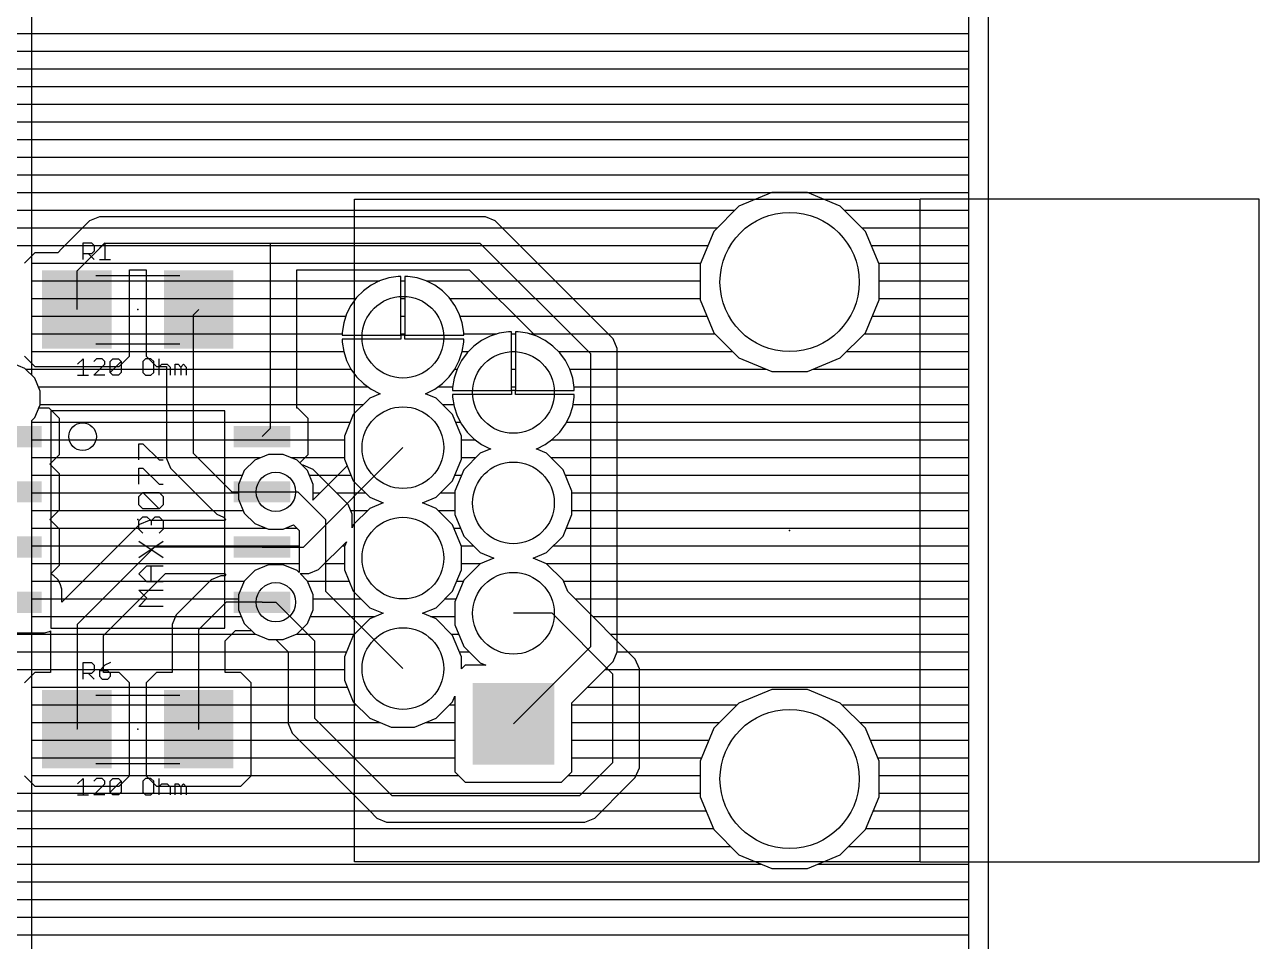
# Model space of a CAD drawing. Extents: x -0.64 to 6, y -0.15 to 7.8.
# Drawn here: x 4.878 to 5.995, y 6.138 to 6.968 of the extents above; entities that cross this region are included whole.
import ezdxf

# ---------------------------------------------------------------- set-up
doc = ezdxf.new("R2010")
doc.units = 0
for name, color, linetype in [('1', 22, 'CONTINUOUS'), ('16', 175, 'CONTINUOUS'), ('17', 82, 'CONTINUOUS'), ('18', 82, 'CONTINUOUS'), ('19', 53, 'CONTINUOUS'), ('20', 6, 'CONTINUOUS'), ('21', 253, 'CONTINUOUS'), ('22', 253, 'CONTINUOUS'), ('23', 7, 'CONTINUOUS'), ('25', 253, 'CONTINUOUS'), ('27', 253, 'CONTINUOUS'), ('51', 253, 'CONTINUOUS')]:
    doc.layers.add(name, color=color, linetype=linetype)

# ---------------------------------------------------------------- blocks, each defined once
blk = doc.blocks.new('RECT')
blk.add_solid([(-0.5, -0.5), (0.5, -0.5), (-0.5, 0.5), (0.5, 0.5)])
blk = doc.blocks.new('SQUAREP')
blk.add_solid([(-0.5, -0.5), (0.5, -0.5), (-0.5, 0.5), (0.5, 0.5)])
blk = doc.blocks.new('ROUNDP')
blk.add_circle((0, 0), 0.5)
blk = doc.blocks.new('ROUNDV')
blk.add_circle((0, 0), 0.5)

msp = doc.modelspace()

# ---------------------------------------------------------------- linework, layer by layer
at = {"layer": '1'}
for p, q in [((5.732, 7.782), (5.732, 5.449602)), ((4.484, 6.96), (5.732, 6.96)), ((4.484, 6.944), (5.732, 6.944)), ((4.484, 6.928), (5.732, 6.928)), ((4.484, 6.912), (5.732, 6.912)), ((4.484, 6.896), (5.732, 6.896)), ((4.484, 6.88), (5.732, 6.88)), ((4.484, 6.864), (5.732, 6.864)), ((4.484, 6.848), (5.732, 6.848)), ((4.484, 6.832), (5.732, 6.832)), ((4.484, 6.816), (5.732, 6.816)), ((5.55389, 6.815992), (5.524122, 6.803662)), ((5.58611, 6.815992), (5.55389, 6.815992)), ((5.615878, 6.803662), (5.58611, 6.815992)), ((4.484, 6.8), (5.52046, 6.8)), ((5.524122, 6.803662), (5.501338, 6.780878)), ((5.638662, 6.780878), (5.615878, 6.803662)), ((5.61954, 6.8), (5.732, 6.8)), ((4.484, 6.784), (4.930059, 6.784)), ((4.936405, 6.790346), (4.911287, 6.765228)), ((4.945226, 6.794), (4.936405, 6.790346)), ((5.294774, 6.794), (4.945226, 6.794)), ((5.303595, 6.790346), (5.294774, 6.794)), ((5.310346, 6.783595), (5.303595, 6.790346)), ((5.309941, 6.784), (5.50446, 6.784)), ((5.63554, 6.784), (5.732, 6.784)), ((5.410346, 6.683595), (5.310346, 6.783595)), ((5.501338, 6.780878), (5.489008, 6.75111)), ((5.650992, 6.75111), (5.638662, 6.780878)), ((4.484, 6.768), (4.914059, 6.768)), ((4.886758, 6.761433), (4.877386, 6.75206)), ((4.907492, 6.761433), (4.886758, 6.761433)), ((4.911287, 6.765228), (4.907492, 6.761433)), ((4.95, 6.77), (4.924882, 6.744882)), ((5.1, 6.77), (4.95, 6.77)), ((5.29, 6.77), (5.1, 6.77)), ((5.1, 6.6025), (5.1, 6.77)), ((5.39, 6.67), (5.29, 6.77)), ((5.325941, 6.768), (5.496004, 6.768)), ((5.643996, 6.768), (5.732, 6.768)), ((5.341941, 6.752), (5.489376, 6.752)), ((5.489008, 6.75111), (5.489008, 6.71889)), ((5.650624, 6.752), (5.732, 6.752)), ((5.650992, 6.71889), (5.650992, 6.75111)), ((4.924882, 6.744882), (4.924882, 6.71)), ((4.972378, 6.667939), (4.972378, 6.746)), ((4.972378, 6.746), (4.987622, 6.746)), ((4.987622, 6.746), (4.987622, 6.667939)), ((5.124, 6.620646), (5.124, 6.746)), ((5.124, 6.746), (5.280059, 6.746)), ((5.215671, 6.74), (5.207121, 6.738646)), ((5.218157, 6.74), (5.215671, 6.74)), ((5.218157, 6.686843), (5.218157, 6.74)), ((5.224329, 6.74), (5.221843, 6.74)), ((5.221843, 6.74), (5.221843, 6.686843)), ((5.232879, 6.738646), (5.224329, 6.74)), ((5.280059, 6.746), (5.339596, 6.686463)), ((4.972378, 6.736), (4.987622, 6.736)), ((5.124, 6.736), (5.198979, 6.736)), ((5.191174, 6.73204), (5.18417, 6.726952)), ((5.198887, 6.73597), (5.191174, 6.73204)), ((5.207121, 6.738646), (5.198887, 6.73597)), ((5.218157, 6.736), (5.221843, 6.736)), ((5.241113, 6.73597), (5.232879, 6.738646)), ((5.241021, 6.736), (5.290059, 6.736)), ((5.248826, 6.73204), (5.241113, 6.73597)), ((5.25583, 6.726952), (5.248826, 6.73204)), ((5.357941, 6.736), (5.489008, 6.736)), ((5.650992, 6.736), (5.732, 6.736)), ((4.972378, 6.72), (4.987622, 6.72)), ((5.124, 6.72), (5.177445, 6.72)), ((5.178048, 6.72083), (5.17296, 6.713826)), ((5.18417, 6.726952), (5.178048, 6.72083)), ((5.218157, 6.72), (5.221843, 6.72)), ((5.261952, 6.72083), (5.25583, 6.726952)), ((5.26704, 6.713826), (5.261952, 6.72083)), ((5.262555, 6.72), (5.306059, 6.72)), ((5.373941, 6.72), (5.489008, 6.72)), ((5.489008, 6.71889), (5.501338, 6.689122)), ((5.638662, 6.689122), (5.650992, 6.71889)), ((5.650992, 6.72), (5.732, 6.72)), ((5.03, 6.704882), (5.035118, 6.71)), ((5.16903, 6.706113), (5.166354, 6.697879)), ((5.17296, 6.713826), (5.16903, 6.706113)), ((5.27097, 6.706113), (5.26704, 6.713826)), ((5.273646, 6.697879), (5.27097, 6.706113)), ((4.972378, 6.704), (4.987622, 6.704)), ((5.03, 6.704882), (5.03, 6.58)), ((5.124, 6.704), (5.168343, 6.704)), ((5.166354, 6.697879), (5.165, 6.689329)), ((5.218157, 6.704), (5.221843, 6.704)), ((5.271657, 6.704), (5.322059, 6.704)), ((5.275, 6.689329), (5.273646, 6.697879)), ((5.389941, 6.704), (5.495175, 6.704)), ((5.644824, 6.704), (5.732, 6.704)), ((4.972378, 6.688), (4.987622, 6.688)), ((5.124, 6.688), (5.165, 6.688)), ((5.165, 6.689329), (5.165, 6.686843)), ((5.165, 6.686843), (5.218157, 6.686843)), ((5.218157, 6.683157), (5.165, 6.683157)), ((5.165, 6.683157), (5.165, 6.680671)), ((5.218157, 6.688), (5.221843, 6.688)), ((5.221843, 6.686843), (5.218157, 6.686843)), ((5.218157, 6.686843), (5.218157, 6.683157)), ((5.221843, 6.683157), (5.221843, 6.686843)), ((5.221843, 6.686843), (5.275, 6.686843)), ((5.275, 6.683157), (5.221843, 6.683157)), ((5.275, 6.686843), (5.275, 6.689329)), ((5.275, 6.688), (5.305134, 6.688)), ((5.275, 6.680671), (5.275, 6.683157)), ((5.298887, 6.68597), (5.291174, 6.68204)), ((5.307121, 6.688646), (5.298887, 6.68597)), ((5.315671, 6.69), (5.307121, 6.688646)), ((5.318157, 6.69), (5.315671, 6.69)), ((5.318157, 6.636843), (5.318157, 6.69)), ((5.318157, 6.688), (5.321843, 6.688)), ((5.324329, 6.69), (5.321843, 6.69)), ((5.321843, 6.69), (5.321843, 6.636843)), ((5.332879, 6.688646), (5.324329, 6.69)), ((5.339596, 6.686463), (5.332879, 6.688646)), ((5.334866, 6.688), (5.338059, 6.688)), ((5.405941, 6.688), (5.50246, 6.688)), ((5.414, 6.674774), (5.410346, 6.683595)), ((5.501338, 6.689122), (5.524122, 6.666338)), ((5.615878, 6.666338), (5.638662, 6.689122)), ((5.63754, 6.688), (5.732, 6.688)), ((4.972378, 6.672), (4.987622, 6.672)), ((5.124, 6.672), (5.166393, 6.672)), ((5.165, 6.680671), (5.166354, 6.672121)), ((5.166354, 6.672121), (5.16903, 6.663887)), ((5.27097, 6.663887), (5.273646, 6.672121)), ((5.273606, 6.672), (5.279218, 6.672)), ((5.273646, 6.672121), (5.275, 6.680671)), ((5.28417, 6.676952), (5.278048, 6.67083)), ((5.291174, 6.68204), (5.28417, 6.676952)), ((5.318157, 6.672), (5.321843, 6.672)), ((5.414, 6.400226), (5.414, 6.674774)), ((5.414, 6.672), (5.51846, 6.672)), ((5.62154, 6.672), (5.732, 6.672)), ((4.877843, 6.656704), (4.866266, 6.6615)), ((4.877386, 6.667939), (4.886758, 6.658567)), ((4.963005, 6.658567), (4.972378, 6.667939)), ((4.987622, 6.667939), (4.996995, 6.658567)), ((5.16903, 6.663887), (5.17296, 6.656174)), ((5.26704, 6.656174), (5.27097, 6.663887)), ((5.27296, 6.663826), (5.26903, 6.656113)), ((5.278048, 6.67083), (5.27296, 6.663826)), ((5.39, 6.405), (5.39, 6.67)), ((5.524122, 6.666338), (5.55389, 6.654008)), ((5.58611, 6.654008), (5.615878, 6.666338)), ((4.886704, 6.647843), (4.877843, 6.656704)), ((4.878548, 6.656), (5.006, 6.656)), ((4.886758, 6.658567), (4.963005, 6.658567)), ((4.996995, 6.658567), (5.006, 6.658567)), ((5.006, 6.658567), (5.006, 6.575226)), ((5.124, 6.656), (5.173086, 6.656)), ((5.17296, 6.656174), (5.178048, 6.64917)), ((5.261952, 6.64917), (5.26704, 6.656174)), ((5.26903, 6.656113), (5.266354, 6.647879)), ((5.266914, 6.656), (5.268993, 6.656)), ((5.318157, 6.656), (5.321843, 6.656)), ((5.414, 6.656), (5.54908, 6.656)), ((5.55389, 6.654008), (5.58611, 6.654008)), ((5.59092, 6.656), (5.732, 6.656)), ((4.8915, 6.636266), (4.886704, 6.647843)), ((4.889953, 6.64), (5.006, 6.64)), ((5.124, 6.64), (5.188365, 6.64)), ((5.178048, 6.64917), (5.18417, 6.643048)), ((5.18417, 6.643048), (5.191174, 6.63796)), ((5.248826, 6.63796), (5.25583, 6.643048)), ((5.251634, 6.64), (5.265106, 6.64)), ((5.25583, 6.643048), (5.261952, 6.64917)), ((5.266354, 6.647879), (5.265, 6.639329)), ((5.265, 6.639329), (5.265, 6.636843)), ((5.318157, 6.64), (5.321843, 6.64)), ((5.414, 6.64), (5.732, 6.64)), ((4.8915, 6.623734), (4.8915, 6.636266)), ((5.189978, 6.629931), (5.175069, 6.615022)), ((5.199439, 6.63385), (5.189978, 6.629931)), ((5.191174, 6.63796), (5.198887, 6.63403)), ((5.198887, 6.63403), (5.199439, 6.63385)), ((5.24056, 6.63385), (5.241113, 6.63403)), ((5.250022, 6.629931), (5.24056, 6.63385)), ((5.241113, 6.63403), (5.248826, 6.63796)), ((5.264931, 6.615022), (5.250022, 6.629931)), ((5.265, 6.636843), (5.318157, 6.636843)), ((5.318157, 6.633157), (5.265, 6.633157)), ((5.265, 6.633157), (5.265, 6.630671)), ((5.265, 6.630671), (5.266354, 6.622121)), ((5.321843, 6.636843), (5.318157, 6.636843)), ((5.318157, 6.636843), (5.318157, 6.633157)), ((4.89022, 6.620646), (4.8915, 6.623734)), ((4.899718, 6.620646), (4.89022, 6.620646)), ((4.8915, 6.624), (5.006, 6.624)), ((4.90909, 6.611273), (4.899718, 6.620646)), ((5.124, 6.624), (5.184047, 6.624)), ((5.124718, 6.620646), (5.124, 6.620646)), ((5.13409, 6.611273), (5.124718, 6.620646)), ((5.255953, 6.624), (5.266057, 6.624)), ((5.266354, 6.622121), (5.26903, 6.613887)), ((5.414, 6.624), (5.732, 6.624)), ((4.90909, 6.578727), (4.90909, 6.611273)), ((4.90909, 6.608), (5.006, 6.608)), ((5.13409, 6.578727), (5.13409, 6.611273)), ((5.13409, 6.608), (5.17216, 6.608)), ((5.175069, 6.615022), (5.167, 6.595542)), ((5.273, 6.595542), (5.264931, 6.615022)), ((5.26784, 6.608), (5.272029, 6.608)), ((5.26903, 6.613887), (5.27296, 6.606174)), ((5.27296, 6.606174), (5.278048, 6.59917)), ((5.414, 6.608), (5.732, 6.608)), ((5.0925, 6.595), (5.1, 6.6025)), ((5.167, 6.595542), (5.167, 6.574458)), ((5.273, 6.574458), (5.273, 6.595542)), ((5.278048, 6.59917), (5.28417, 6.593048)), ((4.90909, 6.592), (5.006, 6.592)), ((5.13, 6.495), (5.22, 6.585)), ((5.13409, 6.592), (5.167, 6.592)), ((5.273, 6.592), (5.285613, 6.592)), ((5.28417, 6.593048), (5.291174, 6.58796)), ((5.299439, 6.58385), (5.289978, 6.579931)), ((5.291174, 6.58796), (5.298887, 6.58403)), ((5.298887, 6.58403), (5.299439, 6.58385)), ((5.414, 6.592), (5.732, 6.592)), ((4.900363, 6.57), (4.90909, 6.578727)), ((4.906364, 6.576), (5.006, 6.576)), ((5.006, 6.575226), (5.009654, 6.566405)), ((5.03, 6.58), (5.065, 6.545)), ((5.126612, 6.571248), (5.13409, 6.578727)), ((5.131363, 6.576), (5.167, 6.576)), ((5.167, 6.574458), (5.169494, 6.568435)), ((5.264931, 6.554978), (5.273, 6.574458)), ((5.273, 6.576), (5.286047, 6.576)), ((5.289978, 6.579931), (5.275069, 6.565022)), ((5.414, 6.576), (5.732, 6.576)), ((4.90909, 6.561273), (4.900363, 6.57)), ((4.90909, 6.528727), (4.90909, 6.561273)), ((5.009654, 6.566405), (5.044654, 6.531405)), ((5.13369, 6.56417), (5.126612, 6.571248)), ((5.138842, 6.551732), (5.13369, 6.56417)), ((5.169494, 6.568435), (5.1385, 6.53744)), ((5.275069, 6.565022), (5.267, 6.545542)), ((4.90909, 6.56), (5.016059, 6.56)), ((5.135418, 6.56), (5.161059, 6.56)), ((5.138842, 6.538268), (5.138842, 6.551732)), ((5.250022, 6.540069), (5.264931, 6.554978)), ((5.267011, 6.56), (5.272989, 6.56)), ((5.414, 6.56), (5.732, 6.56)), ((4.90909, 6.544), (5.032059, 6.544)), ((5.065, 6.545), (5.0925, 6.545)), ((5.0925, 6.545), (5.105, 6.545)), ((5.1385, 6.53744), (5.138842, 6.538268)), ((5.138842, 6.544), (5.145059, 6.544)), ((5.237785, 6.535), (5.250022, 6.540069)), ((5.253953, 6.544), (5.267, 6.544)), ((5.267, 6.545542), (5.267, 6.524458)), ((5.414, 6.544), (5.732, 6.544)), ((4.900363, 6.52), (4.90909, 6.528727)), ((4.908364, 6.528), (5.048059, 6.528)), ((5.044654, 6.531405), (5.051405, 6.524654)), ((5.250022, 6.529931), (5.237785, 6.535)), ((5.264931, 6.515022), (5.250022, 6.529931)), ((5.251953, 6.528), (5.267, 6.528)), ((5.414, 6.528), (5.732, 6.528)), ((4.90909, 6.511273), (4.900363, 6.52)), ((4.990226, 6.519), (4.981405, 6.515346)), ((5.058636, 6.519), (4.990226, 6.519)), ((5.051405, 6.524654), (5.057512, 6.522124)), ((5.057512, 6.522124), (5.059636, 6.52)), ((5.059636, 6.52), (5.058636, 6.519)), ((5.267, 6.524458), (5.275069, 6.504978)), ((4.908363, 6.512), (4.978059, 6.512)), ((4.90909, 6.478727), (4.90909, 6.511273)), ((4.981405, 6.515346), (4.911405, 6.445346)), ((5.273, 6.495542), (5.264931, 6.515022)), ((5.266183, 6.512), (5.27216, 6.512)), ((5.275069, 6.504978), (5.289978, 6.490069)), ((5.414, 6.512), (5.732, 6.512)), ((4.90909, 6.496), (4.962059, 6.496)), ((4.995, 6.495), (4.925, 6.425)), ((5.0925, 6.495), (4.995, 6.495)), ((5.0925, 6.495), (5.13, 6.495)), ((5.143595, 6.474654), (5.16878, 6.499839)), ((5.164941, 6.496), (5.16719, 6.496)), ((5.16878, 6.499839), (5.167, 6.495542)), ((5.167, 6.495542), (5.167, 6.474458)), ((5.27281, 6.496), (5.284047, 6.496)), ((5.273, 6.474458), (5.273, 6.495542)), ((5.414, 6.496), (5.732, 6.496)), ((5.289978, 6.490069), (5.302215, 6.485)), ((5.302215, 6.485), (5.289978, 6.479931)), ((4.901144, 6.470781), (4.90909, 6.478727)), ((4.90909, 6.48), (4.946059, 6.48)), ((4.949, 6.415059), (5.004941, 6.471)), ((5.004941, 6.471), (5.058636, 6.471)), ((5.058636, 6.471), (5.059636, 6.47)), ((5.13369, 6.46417), (5.12686, 6.471)), ((5.12686, 6.471), (5.134774, 6.471)), ((5.134774, 6.471), (5.143595, 6.474654)), ((5.148941, 6.48), (5.167, 6.48)), ((5.167, 6.474458), (5.175069, 6.454978)), ((5.264931, 6.454978), (5.273, 6.474458)), ((5.273, 6.48), (5.290144, 6.48)), ((5.289978, 6.479931), (5.275069, 6.465022)), ((5.414, 6.48), (5.732, 6.48)), ((4.904143, 6.469049), (4.901144, 6.470781)), ((4.907494, 6.465698), (4.904143, 6.469049)), ((4.909864, 6.461593), (4.907494, 6.465698)), ((4.908474, 6.464), (4.930059, 6.464)), ((4.91109, 6.457015), (4.909864, 6.461593)), ((4.997941, 6.464), (5.045059, 6.464)), ((5.046405, 6.465346), (5.021405, 6.440346)), ((5.055226, 6.469), (5.046405, 6.465346)), ((5.058636, 6.469), (5.055226, 6.469)), ((5.059636, 6.47), (5.058636, 6.469)), ((5.138842, 6.451732), (5.13369, 6.46417)), ((5.133761, 6.464), (5.171332, 6.464)), ((5.275069, 6.465022), (5.267, 6.445542)), ((5.268668, 6.464), (5.274646, 6.464)), ((5.414, 6.464), (5.732, 6.464)), ((4.91109, 6.445031), (4.91109, 6.457015)), ((5.138842, 6.438268), (5.138842, 6.451732)), ((5.175069, 6.454978), (5.189978, 6.440069)), ((5.250022, 6.440069), (5.264931, 6.454978)), ((4.91109, 6.448), (4.914059, 6.448)), ((4.911405, 6.445346), (4.91109, 6.445031)), ((4.911405, 6.445346), (4.911405, 6.445346)), ((4.981941, 6.448), (5.029059, 6.448)), ((5.021405, 6.440346), (5.014654, 6.433595)), ((5.06, 6.445), (5.035, 6.42)), ((5.0925, 6.445), (5.06, 6.445)), ((5.0925, 6.445), (5.105, 6.445)), ((5.13369, 6.42583), (5.138842, 6.438268)), ((5.138842, 6.448), (5.182047, 6.448)), ((5.189978, 6.440069), (5.202215, 6.435)), ((5.237785, 6.435), (5.250022, 6.440069)), ((5.257953, 6.448), (5.268018, 6.448)), ((5.267, 6.445542), (5.267, 6.424458)), ((5.414, 6.448), (5.732, 6.448)), ((4.965941, 6.432), (5.013993, 6.432)), ((5.014654, 6.433595), (5.011, 6.424774)), ((5.136246, 6.432), (5.194973, 6.432)), ((5.189978, 6.429931), (5.175069, 6.415022)), ((5.202215, 6.435), (5.189978, 6.429931)), ((5.250022, 6.429931), (5.237785, 6.435)), ((5.245027, 6.432), (5.267, 6.432)), ((5.264931, 6.415022), (5.250022, 6.429931)), ((5.414, 6.432), (5.732, 6.432)), ((3.284, 6.416), (4.901, 6.416)), ((4.8675, 6.417354), (4.89546, 6.417354)), ((4.89546, 6.417354), (4.900038, 6.418581)), ((4.900038, 6.418581), (4.901, 6.419136)), ((4.901, 6.419136), (4.901, 6.381433)), ((4.925, 6.425), (4.925, 6.330118)), ((4.949, 6.381433), (4.949, 6.415059)), ((4.949941, 6.416), (5.011, 6.416)), ((5.011, 6.424774), (5.011, 6.381433)), ((5.035, 6.42), (5.035, 6.330118)), ((5.059, 6.410059), (5.068295, 6.419354)), ((5.064941, 6.416), (5.086577, 6.416)), ((5.068295, 6.419354), (5.082785, 6.419354)), ((5.082785, 6.419354), (5.08583, 6.41631)), ((5.08583, 6.41631), (5.098268, 6.411157)), ((5.111732, 6.411157), (5.12417, 6.41631)), ((5.123422, 6.416), (5.176047, 6.416)), ((5.12417, 6.41631), (5.13369, 6.42583)), ((5.175069, 6.415022), (5.167, 6.395542)), ((5.263953, 6.416), (5.270503, 6.416)), ((5.273, 6.395542), (5.264931, 6.415022)), ((5.267, 6.424458), (5.275069, 6.404978)), ((5.414, 6.416), (5.732, 6.416)), ((5.059, 6.381433), (5.059, 6.410059)), ((5.098268, 6.411157), (5.111732, 6.411157)), ((5.275069, 6.404978), (5.289978, 6.390069)), ((5.39, 6.405), (5.32, 6.335)), ((3.284, 6.4), (4.901, 6.4)), ((4.949, 6.4), (5.011, 6.4)), ((5.059, 6.4), (5.168846, 6.4)), ((5.167, 6.395542), (5.167, 6.374458)), ((5.271154, 6.4), (5.280047, 6.4)), ((5.273, 6.384627), (5.273, 6.395542)), ((5.410346, 6.391405), (5.414, 6.400226)), ((5.413906, 6.4), (5.732, 6.4)), ((3.284, 6.384), (4.901, 6.384)), ((4.886758, 6.381433), (4.877386, 6.37206)), ((4.901, 6.381433), (4.886758, 6.381433)), ((4.949, 6.384), (5.011, 6.384)), ((4.963005, 6.381433), (4.949, 6.381433)), ((4.972378, 6.37206), (4.963005, 6.381433)), ((4.996995, 6.381433), (4.987622, 6.37206)), ((5.011, 6.381433), (4.996995, 6.381433)), ((5.059, 6.384), (5.167, 6.384)), ((5.073242, 6.381433), (5.059, 6.381433)), ((5.082614, 6.37206), (5.073242, 6.381433)), ((5.276373, 6.388), (5.273, 6.384627)), ((5.294973, 6.388), (5.276373, 6.388)), ((5.289978, 6.390069), (5.294973, 6.388)), ((5.373, 6.354059), (5.410346, 6.391405)), ((5.402941, 6.384), (5.732, 6.384)), ((4.972378, 6.287939), (4.972378, 6.37206)), ((4.987622, 6.37206), (4.987622, 6.287939)), ((5.082614, 6.287939), (5.082614, 6.37206)), ((5.167, 6.374458), (5.175069, 6.354978)), ((4.972378, 6.368), (4.987622, 6.368)), ((5.082614, 6.368), (5.169675, 6.368)), ((5.264931, 6.354978), (5.267, 6.359973)), ((5.267, 6.359973), (5.267, 6.291373)), ((5.386941, 6.368), (5.732, 6.368)), ((5.55389, 6.365992), (5.524122, 6.353662)), ((5.58611, 6.365992), (5.55389, 6.365992)), ((5.615878, 6.353662), (5.58611, 6.365992)), ((4.972378, 6.352), (4.987622, 6.352)), ((5.082614, 6.352), (5.178047, 6.352)), ((5.175069, 6.354978), (5.189978, 6.340069)), ((5.250022, 6.340069), (5.264931, 6.354978)), ((5.261953, 6.352), (5.267, 6.352)), ((5.373, 6.291373), (5.373, 6.354059)), ((5.373, 6.352), (5.52246, 6.352)), ((5.524122, 6.353662), (5.501338, 6.330878)), ((5.638662, 6.330878), (5.615878, 6.353662)), ((5.61754, 6.352), (5.732, 6.352)), ((5.189978, 6.340069), (5.209458, 6.332)), ((5.230542, 6.332), (5.250022, 6.340069)), ((4.925, 6.330118), (4.924882, 6.33)), ((4.972378, 6.336), (4.987622, 6.336)), ((5.082614, 6.336), (5.199801, 6.336)), ((5.209458, 6.332), (5.230542, 6.332)), ((5.240199, 6.336), (5.267, 6.336)), ((5.373, 6.336), (5.50646, 6.336)), ((5.501338, 6.330878), (5.489008, 6.30111)), ((5.63354, 6.336), (5.732, 6.336)), ((5.650992, 6.30111), (5.638662, 6.330878)), ((4.972378, 6.32), (4.987622, 6.32)), ((5.082614, 6.32), (5.267, 6.32)), ((5.373, 6.32), (5.496832, 6.32)), ((5.643168, 6.32), (5.732, 6.32)), ((4.972378, 6.304), (4.987622, 6.304)), ((5.082614, 6.304), (5.267, 6.304)), ((5.373, 6.304), (5.490205, 6.304)), ((5.649795, 6.304), (5.732, 6.304)), ((5.489008, 6.30111), (5.489008, 6.26889)), ((5.650992, 6.26889), (5.650992, 6.30111)), ((4.877386, 6.287939), (4.886758, 6.278567)), ((4.963005, 6.278567), (4.972378, 6.287939)), ((4.972378, 6.288), (4.987622, 6.288)), ((4.987622, 6.287939), (4.996995, 6.278567)), ((5.073242, 6.278567), (5.082614, 6.287939)), ((5.082614, 6.288), (5.270373, 6.288)), ((5.267, 6.291373), (5.276373, 6.282)), ((5.276373, 6.282), (5.363627, 6.282)), ((5.363627, 6.282), (5.373, 6.291373)), ((5.369627, 6.288), (5.489008, 6.288)), ((5.650992, 6.288), (5.732, 6.288)), ((3.284, 6.272), (5.489008, 6.272)), ((4.886758, 6.278567), (4.963005, 6.278567)), ((4.996995, 6.278567), (5.073242, 6.278567)), ((5.650992, 6.272), (5.732, 6.272)), ((5.489008, 6.26889), (5.501338, 6.239122)), ((5.638662, 6.239122), (5.650992, 6.26889)), ((3.284, 6.256), (5.494347, 6.256)), ((5.645653, 6.256), (5.732, 6.256)), ((3.284, 6.24), (5.500974, 6.24)), ((5.501338, 6.239122), (5.524122, 6.216338)), ((5.615878, 6.216338), (5.638662, 6.239122)), ((5.639025, 6.24), (5.732, 6.24)), ((3.284, 6.224), (5.51646, 6.224)), ((5.524122, 6.216338), (5.55389, 6.204008)), ((5.58611, 6.204008), (5.615878, 6.216338)), ((5.62354, 6.224), (5.732, 6.224)), ((3.284, 6.208), (5.544252, 6.208)), ((5.55389, 6.204008), (5.58611, 6.204008)), ((5.595748, 6.208), (5.732, 6.208)), ((3.284, 6.192), (5.732, 6.192)), ((3.284, 6.176), (5.732, 6.176)), ((3.284, 6.16), (5.732, 6.16)), ((3.284, 6.144), (5.732, 6.144))]:
    msp.add_line(p, q, dxfattribs=at)
at = {"layer": '16'}
for p, q in [((5.732, 7.782), (5.732, -0.132)), ((4.884, 6.650548), (4.884, 7.444774)), ((4.884, 6.96), (5.732, 6.96)), ((4.884, 6.944), (5.732, 6.944)), ((4.884, 6.928), (5.732, 6.928)), ((4.884, 6.912), (5.732, 6.912)), ((4.884, 6.896), (5.732, 6.896)), ((4.884, 6.88), (5.732, 6.88)), ((4.884, 6.864), (5.732, 6.864)), ((4.884, 6.848), (5.732, 6.848)), ((4.884, 6.832), (5.732, 6.832)), ((4.884, 6.816), (5.732, 6.816)), ((5.55389, 6.815992), (5.524122, 6.803662)), ((5.58611, 6.815992), (5.55389, 6.815992)), ((5.615878, 6.803662), (5.58611, 6.815992)), ((4.884, 6.8), (5.52046, 6.8)), ((5.524122, 6.803662), (5.501338, 6.780878)), ((5.638662, 6.780878), (5.615878, 6.803662)), ((5.61954, 6.8), (5.732, 6.8)), ((4.884, 6.784), (5.50446, 6.784)), ((5.63554, 6.784), (5.732, 6.784)), ((5.501338, 6.780878), (5.489008, 6.75111)), ((5.650992, 6.75111), (5.638662, 6.780878)), ((4.884, 6.768), (5.496004, 6.768)), ((5.643996, 6.768), (5.732, 6.768)), ((4.884, 6.752), (5.489376, 6.752)), ((5.489008, 6.75111), (5.489008, 6.71889)), ((5.650624, 6.752), (5.732, 6.752)), ((5.650992, 6.71889), (5.650992, 6.75111)), ((5.215671, 6.74), (5.207121, 6.738646)), ((5.218157, 6.74), (5.215671, 6.74)), ((5.218157, 6.686843), (5.218157, 6.74)), ((5.224329, 6.74), (5.221843, 6.74)), ((5.221843, 6.74), (5.221843, 6.686843)), ((5.232879, 6.738646), (5.224329, 6.74)), ((4.884, 6.736), (5.198979, 6.736)), ((5.191174, 6.73204), (5.18417, 6.726952)), ((5.198887, 6.73597), (5.191174, 6.73204)), ((5.207121, 6.738646), (5.198887, 6.73597)), ((5.218157, 6.736), (5.221843, 6.736)), ((5.241113, 6.73597), (5.232879, 6.738646)), ((5.241021, 6.736), (5.489008, 6.736)), ((5.248826, 6.73204), (5.241113, 6.73597)), ((5.25583, 6.726952), (5.248826, 6.73204)), ((5.650992, 6.736), (5.732, 6.736)), ((4.884, 6.72), (5.177445, 6.72)), ((5.178048, 6.72083), (5.17296, 6.713826)), ((5.18417, 6.726952), (5.178048, 6.72083)), ((5.218157, 6.72), (5.221843, 6.72)), ((5.261952, 6.72083), (5.25583, 6.726952)), ((5.26704, 6.713826), (5.261952, 6.72083)), ((5.262555, 6.72), (5.489008, 6.72)), ((5.489008, 6.71889), (5.501338, 6.689122)), ((5.638662, 6.689122), (5.650992, 6.71889)), ((5.650992, 6.72), (5.732, 6.72)), ((5.16903, 6.706113), (5.166354, 6.697879)), ((5.17296, 6.713826), (5.16903, 6.706113)), ((5.27097, 6.706113), (5.26704, 6.713826)), ((5.273646, 6.697879), (5.27097, 6.706113)), ((4.884, 6.704), (5.168343, 6.704)), ((5.166354, 6.697879), (5.165, 6.689329)), ((5.218157, 6.704), (5.221843, 6.704)), ((5.271657, 6.704), (5.495175, 6.704)), ((5.275, 6.689329), (5.273646, 6.697879)), ((5.644824, 6.704), (5.732, 6.704)), ((4.884, 6.688), (5.165, 6.688)), ((5.165, 6.689329), (5.165, 6.686843)), ((5.165, 6.686843), (5.218157, 6.686843)), ((5.218157, 6.683157), (5.165, 6.683157)), ((5.165, 6.683157), (5.165, 6.680671)), ((5.218157, 6.688), (5.221843, 6.688)), ((5.221843, 6.686843), (5.218157, 6.686843)), ((5.218157, 6.686843), (5.218157, 6.683157)), ((5.221843, 6.683157), (5.221843, 6.686843)), ((5.221843, 6.686843), (5.275, 6.686843)), ((5.275, 6.683157), (5.221843, 6.683157)), ((5.275, 6.686843), (5.275, 6.689329)), ((5.275, 6.688), (5.305134, 6.688)), ((5.275, 6.680671), (5.275, 6.683157)), ((5.298887, 6.68597), (5.291174, 6.68204)), ((5.307121, 6.688646), (5.298887, 6.68597)), ((5.315671, 6.69), (5.307121, 6.688646)), ((5.318157, 6.69), (5.315671, 6.69)), ((5.318157, 6.636843), (5.318157, 6.69)), ((5.318157, 6.688), (5.321843, 6.688)), ((5.324329, 6.69), (5.321843, 6.69)), ((5.321843, 6.69), (5.321843, 6.636843)), ((5.332879, 6.688646), (5.324329, 6.69)), ((5.341113, 6.68597), (5.332879, 6.688646)), ((5.334866, 6.688), (5.50246, 6.688)), ((5.348826, 6.68204), (5.341113, 6.68597)), ((5.501338, 6.689122), (5.524122, 6.666338)), ((5.615878, 6.666338), (5.638662, 6.689122)), ((5.63754, 6.688), (5.732, 6.688)), ((4.884, 6.672), (5.166393, 6.672)), ((5.165, 6.680671), (5.166354, 6.672121)), ((5.166354, 6.672121), (5.16903, 6.663887)), ((5.27097, 6.663887), (5.273646, 6.672121)), ((5.273606, 6.672), (5.279218, 6.672)), ((5.273646, 6.672121), (5.275, 6.680671)), ((5.28417, 6.676952), (5.278048, 6.67083)), ((5.291174, 6.68204), (5.28417, 6.676952)), ((5.318157, 6.672), (5.321843, 6.672)), ((5.35583, 6.676952), (5.348826, 6.68204)), ((5.361952, 6.67083), (5.35583, 6.676952)), ((5.360781, 6.672), (5.51846, 6.672)), ((5.62154, 6.672), (5.732, 6.672)), ((5.16903, 6.663887), (5.17296, 6.656174)), ((5.26704, 6.656174), (5.27097, 6.663887)), ((5.27296, 6.663826), (5.26903, 6.656113)), ((5.278048, 6.67083), (5.27296, 6.663826)), ((5.36704, 6.663826), (5.361952, 6.67083)), ((5.37097, 6.656113), (5.36704, 6.663826)), ((5.524122, 6.666338), (5.55389, 6.654008)), ((5.58611, 6.654008), (5.615878, 6.666338)), ((4.884, 6.656), (5.173086, 6.656)), ((4.886704, 6.647843), (4.884, 6.650548)), ((5.17296, 6.656174), (5.178048, 6.64917)), ((5.261952, 6.64917), (5.26704, 6.656174)), ((5.26903, 6.656113), (5.266354, 6.647879)), ((5.266914, 6.656), (5.268993, 6.656)), ((5.318157, 6.656), (5.321843, 6.656)), ((5.373646, 6.647879), (5.37097, 6.656113)), ((5.371007, 6.656), (5.54908, 6.656)), ((5.55389, 6.654008), (5.58611, 6.654008)), ((5.59092, 6.656), (5.732, 6.656)), ((4.8915, 6.636266), (4.886704, 6.647843)), ((4.889953, 6.64), (5.188365, 6.64)), ((5.178048, 6.64917), (5.18417, 6.643048)), ((5.18417, 6.643048), (5.191174, 6.63796)), ((5.248826, 6.63796), (5.25583, 6.643048)), ((5.251634, 6.64), (5.265106, 6.64)), ((5.25583, 6.643048), (5.261952, 6.64917)), ((5.266354, 6.647879), (5.265, 6.639329)), ((5.265, 6.639329), (5.265, 6.636843)), ((5.318157, 6.64), (5.321843, 6.64)), ((5.375, 6.639329), (5.373646, 6.647879)), ((5.374894, 6.64), (5.732, 6.64)), ((5.375, 6.636843), (5.375, 6.639329)), ((4.8915, 6.623734), (4.8915, 6.636266)), ((5.189978, 6.629931), (5.175069, 6.615022)), ((5.199439, 6.63385), (5.189978, 6.629931)), ((5.191174, 6.63796), (5.198887, 6.63403)), ((5.198887, 6.63403), (5.199439, 6.63385)), ((5.24056, 6.63385), (5.241113, 6.63403)), ((5.250022, 6.629931), (5.24056, 6.63385)), ((5.241113, 6.63403), (5.248826, 6.63796)), ((5.264931, 6.615022), (5.250022, 6.629931)), ((5.265, 6.636843), (5.318157, 6.636843)), ((5.318157, 6.633157), (5.265, 6.633157)), ((5.265, 6.633157), (5.265, 6.630671)), ((5.265, 6.630671), (5.266354, 6.622121)), ((5.321843, 6.636843), (5.318157, 6.636843)), ((5.318157, 6.636843), (5.318157, 6.633157)), ((5.321843, 6.633157), (5.321843, 6.636843)), ((5.321843, 6.636843), (5.375, 6.636843)), ((5.375, 6.633157), (5.321843, 6.633157)), ((5.373646, 6.622121), (5.375, 6.630671)), ((5.375, 6.630671), (5.375, 6.633157)), ((4.886704, 6.612157), (4.8915, 6.623734)), ((4.8915, 6.624), (5.184047, 6.624)), ((5.255953, 6.624), (5.266057, 6.624)), ((5.266354, 6.622121), (5.26903, 6.613887)), ((5.37097, 6.613887), (5.373646, 6.622121)), ((5.373943, 6.624), (5.732, 6.624)), ((4.884, 6.609452), (4.886704, 6.612157)), ((4.884, 5.970548), (4.884, 6.609452)), ((4.884, 6.608), (5.17216, 6.608)), ((5.175069, 6.615022), (5.167, 6.595542)), ((5.273, 6.595542), (5.264931, 6.615022)), ((5.26784, 6.608), (5.272029, 6.608)), ((5.26903, 6.613887), (5.27296, 6.606174)), ((5.27296, 6.606174), (5.278048, 6.59917)), ((5.361952, 6.59917), (5.36704, 6.606174)), ((5.36704, 6.606174), (5.37097, 6.613887)), ((5.367971, 6.608), (5.732, 6.608)), ((5.167, 6.595542), (5.167, 6.574458)), ((5.273, 6.574458), (5.273, 6.595542)), ((5.278048, 6.59917), (5.28417, 6.593048)), ((5.35583, 6.593048), (5.361952, 6.59917)), ((4.884, 6.592), (5.167, 6.592)), ((5.273, 6.592), (5.285613, 6.592)), ((5.28417, 6.593048), (5.291174, 6.58796)), ((5.299439, 6.58385), (5.289978, 6.579931)), ((5.291174, 6.58796), (5.298887, 6.58403)), ((5.298887, 6.58403), (5.299439, 6.58385)), ((5.34056, 6.58385), (5.341113, 6.58403)), ((5.350022, 6.579931), (5.34056, 6.58385)), ((5.341113, 6.58403), (5.348826, 6.58796)), ((5.348826, 6.58796), (5.35583, 6.593048)), ((5.354387, 6.592), (5.732, 6.592)), ((4.884, 6.576), (5.091406, 6.576)), ((5.08583, 6.57369), (5.07631, 6.56417)), ((5.098268, 6.578842), (5.08583, 6.57369)), ((5.111732, 6.578842), (5.098268, 6.578842)), ((5.12417, 6.57369), (5.111732, 6.578842)), ((5.118594, 6.576), (5.167, 6.576)), ((5.12886, 6.569), (5.12417, 6.57369)), ((5.167, 6.574458), (5.175069, 6.554978)), ((5.264931, 6.554978), (5.273, 6.574458)), ((5.273, 6.576), (5.286047, 6.576)), ((5.289978, 6.579931), (5.275069, 6.565022)), ((5.364931, 6.565022), (5.350022, 6.579931)), ((5.353953, 6.576), (5.732, 6.576)), ((5.07631, 6.56417), (5.071157, 6.551732)), ((5.129774, 6.569), (5.12886, 6.569)), ((5.138595, 6.565346), (5.129774, 6.569)), ((5.163595, 6.540346), (5.138595, 6.565346)), ((5.275069, 6.565022), (5.267, 6.545542)), ((5.373, 6.545542), (5.364931, 6.565022)), ((4.884, 6.56), (5.074582, 6.56)), ((5.071157, 6.551732), (5.071157, 6.538268)), ((5.143941, 6.56), (5.172988, 6.56)), ((5.175069, 6.554978), (5.189978, 6.540069)), ((5.250022, 6.540069), (5.264931, 6.554978)), ((5.267011, 6.56), (5.272989, 6.56)), ((5.367011, 6.56), (5.732, 6.56)), ((4.884, 6.544), (5.071157, 6.544)), ((5.071157, 6.538268), (5.07631, 6.52583)), ((5.105, 6.545), (5.125, 6.545)), ((5.125, 6.545), (5.15, 6.52)), ((5.159941, 6.544), (5.186047, 6.544)), ((5.170346, 6.533595), (5.163595, 6.540346)), ((5.189978, 6.540069), (5.202215, 6.535)), ((5.237785, 6.535), (5.250022, 6.540069)), ((5.253953, 6.544), (5.267, 6.544)), ((5.267, 6.545542), (5.267, 6.524458)), ((5.373, 6.524458), (5.373, 6.545542)), ((5.373, 6.544), (5.732, 6.544)), ((4.884, 6.528), (5.075411, 6.528)), ((5.174, 6.524774), (5.170346, 6.533595)), ((5.172664, 6.528), (5.188047, 6.528)), ((5.189978, 6.529931), (5.175069, 6.515022)), ((5.202215, 6.535), (5.189978, 6.529931)), ((5.250022, 6.529931), (5.237785, 6.535)), ((5.264931, 6.515022), (5.250022, 6.529931)), ((5.251953, 6.528), (5.267, 6.528)), ((5.373, 6.528), (5.732, 6.528)), ((5.07631, 6.52583), (5.08583, 6.51631)), ((5.08583, 6.51631), (5.098268, 6.511157)), ((5.15, 6.52), (5.15, 6.455)), ((5.174, 6.512441), (5.174, 6.524774)), ((5.267, 6.524458), (5.275069, 6.504978)), ((5.364931, 6.504978), (5.373, 6.524458)), ((4.884, 6.512), (5.096234, 6.512)), ((5.098268, 6.511157), (5.111732, 6.511157)), ((5.111732, 6.511157), (5.121044, 6.515015)), ((5.113766, 6.512), (5.124059, 6.512)), ((5.121044, 6.515015), (5.126, 6.510059)), ((5.126, 6.510059), (5.126, 6.47186)), ((5.175069, 6.515022), (5.174, 6.512441)), ((5.273, 6.495542), (5.264931, 6.515022)), ((5.266183, 6.512), (5.27216, 6.512)), ((5.275069, 6.504978), (5.289978, 6.490069)), ((5.350022, 6.490069), (5.364931, 6.504978)), ((5.36784, 6.512), (5.732, 6.512)), ((4.884, 6.496), (5.126, 6.496)), ((5.27281, 6.496), (5.284047, 6.496)), ((5.273, 6.474458), (5.273, 6.495542)), ((5.355953, 6.496), (5.732, 6.496)), ((5.289978, 6.490069), (5.302215, 6.485)), ((5.302215, 6.485), (5.289978, 6.479931)), ((5.337785, 6.485), (5.350022, 6.490069)), ((5.350022, 6.479931), (5.337785, 6.485)), ((4.884, 6.48), (5.126, 6.48)), ((5.08583, 6.47369), (5.07631, 6.46417)), ((5.098268, 6.478842), (5.08583, 6.47369)), ((5.111732, 6.478842), (5.098268, 6.478842)), ((5.12417, 6.47369), (5.111732, 6.478842)), ((5.126, 6.47186), (5.12417, 6.47369)), ((5.264931, 6.454978), (5.273, 6.474458)), ((5.273, 6.48), (5.290144, 6.48)), ((5.289978, 6.479931), (5.275069, 6.465022)), ((5.349856, 6.48), (5.732, 6.48)), ((5.364931, 6.465022), (5.350022, 6.479931)), ((4.884, 6.464), (5.076239, 6.464)), ((5.07631, 6.46417), (5.071157, 6.451732)), ((5.275069, 6.465022), (5.267, 6.445542)), ((5.268668, 6.464), (5.274646, 6.464)), ((5.369182, 6.454758), (5.364931, 6.465022)), ((5.365354, 6.464), (5.732, 6.464)), ((5.071157, 6.451732), (5.071157, 6.438268)), ((5.15, 6.455), (5.22, 6.385)), ((5.250022, 6.440069), (5.264931, 6.454978)), ((5.375346, 6.448595), (5.369182, 6.454758)), ((5.430346, 6.393595), (5.375346, 6.448595)), ((4.884, 6.448), (5.071157, 6.448)), ((5.071157, 6.438268), (5.07631, 6.42583)), ((5.105, 6.445), (5.14, 6.41)), ((5.237785, 6.435), (5.250022, 6.440069)), ((5.257953, 6.448), (5.268018, 6.448)), ((5.267, 6.445542), (5.267, 6.424458)), ((5.375941, 6.448), (5.732, 6.448)), ((4.884, 6.432), (5.073754, 6.432)), ((5.250022, 6.429931), (5.237785, 6.435)), ((5.245027, 6.432), (5.267, 6.432)), ((5.264931, 6.415022), (5.250022, 6.429931)), ((5.355, 6.435), (5.32, 6.435)), ((5.41, 6.38), (5.355, 6.435)), ((5.391941, 6.432), (5.732, 6.432)), ((4.884, 6.416), (5.086577, 6.416)), ((5.07631, 6.42583), (5.08583, 6.41631)), ((5.08583, 6.41631), (5.098268, 6.411157)), ((5.263953, 6.416), (5.270503, 6.416)), ((5.273, 6.395542), (5.264931, 6.415022)), ((5.267, 6.424458), (5.275069, 6.404978)), ((5.407941, 6.416), (5.732, 6.416)), ((5.098268, 6.411157), (5.104901, 6.411157)), ((5.104901, 6.411157), (5.116, 6.400059)), ((5.14, 6.41), (5.14, 6.34)), ((5.275069, 6.404978), (5.289978, 6.390069)), ((4.884, 6.4), (5.116, 6.4)), ((5.116, 6.400059), (5.116, 6.335226)), ((5.271154, 6.4), (5.280047, 6.4)), ((5.273, 6.384627), (5.273, 6.395542)), ((5.423941, 6.4), (5.732, 6.4)), ((5.434, 6.384774), (5.430346, 6.393595)), ((4.884, 6.384), (5.116, 6.384)), ((5.276373, 6.388), (5.273, 6.384627)), ((5.294973, 6.388), (5.276373, 6.388)), ((5.289978, 6.390069), (5.294973, 6.388)), ((5.434, 6.295226), (5.434, 6.384774)), ((5.434, 6.384), (5.732, 6.384)), ((5.41, 6.3), (5.41, 6.38)), ((4.884, 6.368), (5.116, 6.368)), ((5.434, 6.368), (5.732, 6.368)), ((5.55389, 6.365992), (5.524122, 6.353662)), ((5.58611, 6.365992), (5.55389, 6.365992)), ((5.615878, 6.353662), (5.58611, 6.365992)), ((4.884, 6.352), (5.116, 6.352)), ((5.434, 6.352), (5.52246, 6.352)), ((5.524122, 6.353662), (5.501338, 6.330878)), ((5.638662, 6.330878), (5.615878, 6.353662)), ((5.61754, 6.352), (5.732, 6.352)), ((5.14, 6.34), (5.21, 6.27)), ((4.884, 6.336), (5.116, 6.336)), ((5.116, 6.335226), (5.119654, 6.326405)), ((5.119654, 6.326405), (5.189654, 6.256405)), ((5.434, 6.336), (5.50646, 6.336)), ((5.501338, 6.330878), (5.489008, 6.30111)), ((5.63354, 6.336), (5.732, 6.336)), ((5.650992, 6.30111), (5.638662, 6.330878)), ((4.884, 6.32), (5.126059, 6.32)), ((5.434, 6.32), (5.496832, 6.32)), ((5.643168, 6.32), (5.732, 6.32)), ((4.884, 6.304), (5.142059, 6.304)), ((5.434, 6.304), (5.490205, 6.304)), ((5.649795, 6.304), (5.732, 6.304)), ((5.38, 6.27), (5.41, 6.3)), ((5.430346, 6.286405), (5.434, 6.295226)), ((5.489008, 6.30111), (5.489008, 6.26889)), ((5.650992, 6.26889), (5.650992, 6.30111)), ((4.884, 6.288), (5.158059, 6.288)), ((5.423595, 6.279654), (5.430346, 6.286405)), ((5.431007, 6.288), (5.489008, 6.288)), ((5.650992, 6.288), (5.732, 6.288)), ((4.884, 6.272), (5.174059, 6.272)), ((5.21, 6.27), (5.38, 6.27)), ((5.393595, 6.249654), (5.423595, 6.279654)), ((5.415941, 6.272), (5.489008, 6.272)), ((5.650992, 6.272), (5.732, 6.272)), ((5.489008, 6.26889), (5.501338, 6.239122)), ((5.638662, 6.239122), (5.650992, 6.26889)), ((4.884, 6.256), (5.190059, 6.256)), ((5.189654, 6.256405), (5.196405, 6.249654)), ((5.196405, 6.249654), (5.205226, 6.246)), ((5.384774, 6.246), (5.393595, 6.249654)), ((5.399941, 6.256), (5.494347, 6.256)), ((5.645653, 6.256), (5.732, 6.256)), ((4.884, 6.24), (5.500974, 6.24)), ((5.205226, 6.246), (5.384774, 6.246)), ((5.501338, 6.239122), (5.524122, 6.216338)), ((5.615878, 6.216338), (5.638662, 6.239122)), ((5.639025, 6.24), (5.732, 6.24)), ((4.884, 6.224), (5.51646, 6.224)), ((5.524122, 6.216338), (5.55389, 6.204008)), ((5.58611, 6.204008), (5.615878, 6.216338)), ((5.62354, 6.224), (5.732, 6.224)), ((4.884, 6.208), (5.544252, 6.208)), ((5.55389, 6.204008), (5.58611, 6.204008)), ((5.595748, 6.208), (5.732, 6.208)), ((4.884, 6.192), (5.732, 6.192)), ((4.884, 6.176), (5.732, 6.176)), ((4.884, 6.16), (5.732, 6.16)), ((4.884, 6.144), (5.732, 6.144))]:
    msp.add_line(p, q, dxfattribs=at)
at = {"layer": '19'}
msp.add_line((5.035, 6.330118), (5.035118, 6.33), dxfattribs=at)
at = {"layer": '20'}
msp.add_line((5.75, -0.15), (5.75, 7.8), dxfattribs=at)
for centre in [(5.57, 6.735), (5.57, 6.285)]:
    msp.add_circle(centre, 0.062992, dxfattribs=at)
at = {"layer": '21'}
for p, q in [((5.176299, 6.21), (5.176299, 6.81)), ((5.176299, 6.81), (5.68811, 6.81)), ((5.68811, 6.21), (5.68811, 6.81)), ((5.05874, 6.618425), (4.90126, 6.618425)), ((4.90126, 6.618425), (4.90126, 6.421575)), ((5.05874, 6.421575), (5.05874, 6.618425)), ((4.980981, 6.573901), (4.980981, 6.58858)), ((4.980981, 6.58858), (4.984651, 6.58858)), ((4.984651, 6.58858), (4.99933, 6.573901)), ((4.99933, 6.573901), (5.003, 6.573901)), ((4.980981, 6.551802), (4.980981, 6.566481)), ((4.980981, 6.566481), (4.984651, 6.566481)), ((4.984651, 6.566481), (4.99933, 6.551802)), ((4.99933, 6.551802), (5.003, 6.551802)), ((4.980981, 6.540712), (4.984651, 6.544382)), ((4.980981, 6.533373), (4.980981, 6.540712)), ((4.984651, 6.544382), (4.99933, 6.544382)), ((4.99933, 6.529703), (4.984651, 6.544382)), ((4.99933, 6.544382), (5.003, 6.540712)), ((5.003, 6.540712), (5.003, 6.533373)), ((4.984651, 6.529703), (4.980981, 6.533373)), ((4.99933, 6.529703), (4.984651, 6.529703)), ((5.003, 6.533373), (4.99933, 6.529703)), ((4.980981, 6.518614), (4.984651, 6.522283)), ((4.980981, 6.511274), (4.980981, 6.518614)), ((4.984651, 6.522283), (4.988321, 6.522283)), ((4.988321, 6.522283), (4.991991, 6.518614)), ((4.991991, 6.518614), (4.99566, 6.522283)), ((4.991991, 6.518614), (4.991991, 6.514944)), ((4.99566, 6.522283), (4.99933, 6.522283)), ((4.99933, 6.522283), (5.003, 6.518614)), ((5.003, 6.518614), (5.003, 6.511274)), ((4.984651, 6.507604), (4.980981, 6.511274)), ((5.003, 6.511274), (4.99933, 6.507604)), ((4.980981, 6.485505), (5.003, 6.500185)), ((4.980981, 6.500185), (5.003, 6.485505)), ((4.980981, 6.470746), (4.988321, 6.478086)), ((4.988321, 6.478086), (5.003, 6.478086)), ((4.991991, 6.463407), (4.991991, 6.478086)), ((4.988321, 6.463407), (4.980981, 6.470746)), ((5.003, 6.463407), (4.988321, 6.463407)), ((4.988321, 6.448647), (4.980981, 6.455987)), ((4.980981, 6.455987), (5.003, 6.455987)), ((4.980981, 6.441308), (4.988321, 6.448647)), ((5.003, 6.441308), (4.980981, 6.441308)), ((4.90126, 6.421575), (5.05874, 6.421575)), ((5.68811, 6.21), (5.176299, 6.21))]:
    msp.add_line(p, q, dxfattribs=at)
at = {"layer": '22'}
msp.add_circle((4.93, 6.595), 0.0125, dxfattribs=at)
at = {"layer": '23'}
for p in [(4.98, 6.71), (4.98, 6.52), (5.57, 6.51), (4.98, 6.33)]:
    msp.add_point(p, dxfattribs=at)
at = {"layer": '25'}
for p, q in [((4.9305, 6.7555), (4.9305, 6.770513)), ((4.9305, 6.770513), (4.938006, 6.770513)), ((4.938006, 6.770513), (4.940508, 6.768011)), ((4.940508, 6.763006), (4.938006, 6.760504)), ((4.940508, 6.768011), (4.940508, 6.763006)), ((4.945233, 6.765508), (4.950237, 6.770513)), ((4.950237, 6.770513), (4.950237, 6.7555)), ((4.938006, 6.760504), (4.9305, 6.760504)), ((4.935504, 6.760504), (4.940508, 6.7555)), ((4.945233, 6.7555), (4.955241, 6.7555)), ((4.9305, 6.3755), (4.9305, 6.390513)), ((4.9305, 6.390513), (4.938006, 6.390513)), ((4.938006, 6.390513), (4.940508, 6.388011)), ((4.940508, 6.383006), (4.938006, 6.380504)), ((4.940508, 6.388011), (4.940508, 6.383006)), ((4.950237, 6.388011), (4.945233, 6.383006)), ((4.945233, 6.383006), (4.945233, 6.378002)), ((4.952739, 6.383006), (4.945233, 6.383006)), ((4.955241, 6.390513), (4.950237, 6.388011)), ((4.955241, 6.380504), (4.952739, 6.383006)), ((4.938006, 6.380504), (4.9305, 6.380504)), ((4.935504, 6.380504), (4.940508, 6.3755)), ((4.945233, 6.378002), (4.947735, 6.3755)), ((4.947735, 6.3755), (4.952739, 6.3755)), ((4.952739, 6.3755), (4.955241, 6.378002)), ((4.955241, 6.378002), (4.955241, 6.380504))]:
    msp.add_line(p, q, dxfattribs=at)
at = {"layer": '27'}
for p, q in [((4.9255, 6.660508), (4.930504, 6.665513)), ((4.930504, 6.665513), (4.930504, 6.6505)), ((4.942735, 6.665513), (4.940233, 6.663011)), ((4.947739, 6.665513), (4.942735, 6.665513)), ((4.950241, 6.663011), (4.947739, 6.665513)), ((4.950241, 6.660508), (4.950241, 6.663011)), ((4.954965, 6.663011), (4.957467, 6.665513)), ((4.954965, 6.653002), (4.954965, 6.663011)), ((4.954965, 6.653002), (4.964974, 6.663011)), ((4.957467, 6.665513), (4.962471, 6.665513)), ((4.962471, 6.665513), (4.964974, 6.663011)), ((4.964974, 6.663011), (4.964974, 6.653002)), ((4.986932, 6.665513), (4.98443, 6.663011)), ((4.98443, 6.663011), (4.98443, 6.653002)), ((4.991937, 6.665513), (4.986932, 6.665513)), ((4.994439, 6.663011), (4.991937, 6.665513)), ((4.994439, 6.653002), (4.994439, 6.663011)), ((4.999163, 6.665513), (4.999163, 6.6505)), ((4.9255, 6.6505), (4.935508, 6.6505)), ((4.940233, 6.6505), (4.950241, 6.660508)), ((4.950241, 6.6505), (4.940233, 6.6505)), ((4.957467, 6.6505), (4.954965, 6.653002)), ((4.962471, 6.6505), (4.957467, 6.6505)), ((4.964974, 6.653002), (4.962471, 6.6505)), ((4.98443, 6.653002), (4.986932, 6.6505)), ((4.986932, 6.6505), (4.991937, 6.6505)), ((4.991937, 6.6505), (4.994439, 6.653002)), ((4.999163, 6.658006), (5.001665, 6.660508)), ((5.001665, 6.660508), (5.006669, 6.660508)), ((5.006669, 6.660508), (5.009171, 6.658006)), ((5.009171, 6.658006), (5.009171, 6.6505)), ((5.013895, 6.6505), (5.013895, 6.660508)), ((5.013895, 6.660508), (5.016397, 6.660508)), ((5.016397, 6.660508), (5.018899, 6.658006)), ((5.018899, 6.658006), (5.021402, 6.660508)), ((5.018899, 6.658006), (5.018899, 6.6505)), ((5.021402, 6.660508), (5.023904, 6.658006)), ((5.023904, 6.658006), (5.023904, 6.6505)), ((4.9255, 6.280508), (4.930504, 6.285513)), ((4.930504, 6.285513), (4.930504, 6.2705)), ((4.942735, 6.285513), (4.940233, 6.283011)), ((4.947739, 6.285513), (4.942735, 6.285513)), ((4.950241, 6.283011), (4.947739, 6.285513)), ((4.950241, 6.280508), (4.950241, 6.283011)), ((4.954965, 6.283011), (4.957467, 6.285513)), ((4.954965, 6.273002), (4.954965, 6.283011)), ((4.954965, 6.273002), (4.964974, 6.283011)), ((4.957467, 6.285513), (4.962471, 6.285513)), ((4.962471, 6.285513), (4.964974, 6.283011)), ((4.964974, 6.283011), (4.964974, 6.273002)), ((4.986932, 6.285513), (4.98443, 6.283011)), ((4.98443, 6.283011), (4.98443, 6.273002)), ((4.991937, 6.285513), (4.986932, 6.285513)), ((4.994439, 6.283011), (4.991937, 6.285513)), ((4.994439, 6.273002), (4.994439, 6.283011)), ((4.999163, 6.285513), (4.999163, 6.2705)), ((4.9255, 6.2705), (4.935508, 6.2705)), ((4.940233, 6.2705), (4.950241, 6.280508)), ((4.950241, 6.2705), (4.940233, 6.2705)), ((4.957467, 6.2705), (4.954965, 6.273002)), ((4.962471, 6.2705), (4.957467, 6.2705)), ((4.964974, 6.273002), (4.962471, 6.2705)), ((4.98443, 6.273002), (4.986932, 6.2705)), ((4.986932, 6.2705), (4.991937, 6.2705)), ((4.991937, 6.2705), (4.994439, 6.273002)), ((4.999163, 6.278006), (5.001665, 6.280508)), ((5.001665, 6.280508), (5.006669, 6.280508)), ((5.006669, 6.280508), (5.009171, 6.278006)), ((5.009171, 6.278006), (5.009171, 6.2705)), ((5.013895, 6.2705), (5.013895, 6.280508)), ((5.013895, 6.280508), (5.016397, 6.280508)), ((5.016397, 6.280508), (5.018899, 6.278006)), ((5.018899, 6.278006), (5.021402, 6.280508)), ((5.018899, 6.278006), (5.018899, 6.2705)), ((5.021402, 6.280508), (5.023904, 6.278006)), ((5.023904, 6.278006), (5.023904, 6.2705))]:
    msp.add_line(p, q, dxfattribs=at)
at = {"layer": '51'}
for p, q in [((5.995197, 6.81), (5.68811, 6.81)), ((5.995197, 6.21), (5.995197, 6.81)), ((4.942008, 6.740984), (5.017992, 6.740984)), ((4.942008, 6.679016), (5.017992, 6.679016)), ((4.942008, 6.360984), (5.017992, 6.360984)), ((4.942008, 6.299016), (5.017992, 6.299016)), ((5.68811, 6.21), (5.995197, 6.21))]:
    msp.add_line(p, q, dxfattribs=at)

# ---------------------------------------------------------------- block references
at = {"layer": '1'}
for p, xscale, yscale in [((4.924882, 6.71), 0.062992, 0.070866), ((5.035118, 6.71), 0.062992, 0.070866), ((4.8675, 6.595), 0.051181, 0.019291), ((5.0925, 6.595), 0.051181, 0.019291), ((4.8675, 6.545), 0.051181, 0.019291), ((5.0925, 6.545), 0.051181, 0.019291), ((4.8675, 6.495), 0.051181, 0.019291), ((5.0925, 6.495), 0.051181, 0.019291), ((4.8675, 6.445), 0.051181, 0.019291), ((5.0925, 6.445), 0.051181, 0.019291), ((4.924882, 6.33), 0.062992, 0.070866), ((5.035118, 6.33), 0.062992, 0.070866)]:
    msp.add_blockref('RECT', p, dxfattribs=dict(at, xscale=xscale, yscale=yscale))
at = {"layer": '17', "xscale": 0.074, "yscale": 0.074, "rotation": 90}
for name, p in [('ROUNDP', (5.22, 6.685)), ('ROUNDP', (5.22, 6.685)), ('ROUNDP', (5.32, 6.635)), ('ROUNDP', (5.32, 6.635)), ('ROUNDP', (5.22, 6.585)), ('ROUNDP', (5.22, 6.585)), ('ROUNDP', (5.32, 6.535)), ('ROUNDP', (5.32, 6.535)), ('ROUNDP', (5.22, 6.485)), ('ROUNDP', (5.22, 6.485)), ('ROUNDP', (5.32, 6.435)), ('ROUNDP', (5.32, 6.435)), ('ROUNDP', (5.22, 6.385)), ('ROUNDP', (5.22, 6.385)), ('SQUAREP', (5.32, 6.335)), ('SQUAREP', (5.32, 6.335))]:
    msp.add_blockref(name, p, dxfattribs=at)
at = {"layer": '18', "xscale": 0.035685, "yscale": 0.035685}
for p in [(5.105, 6.545), (5.105, 6.545), (5.105, 6.445), (5.105, 6.445)]:
    msp.add_blockref('ROUNDV', p, dxfattribs=at)
at = {"layer": '51', "xscale": 0.029531, "yscale": 0.066929}
for p in [(4.927766, 6.709965), (5.032234, 6.710035), (4.927766, 6.329965), (5.032234, 6.330035)]:
    msp.add_blockref('RECT', p, dxfattribs=at)

doc.saveas('drawing.dxf')
